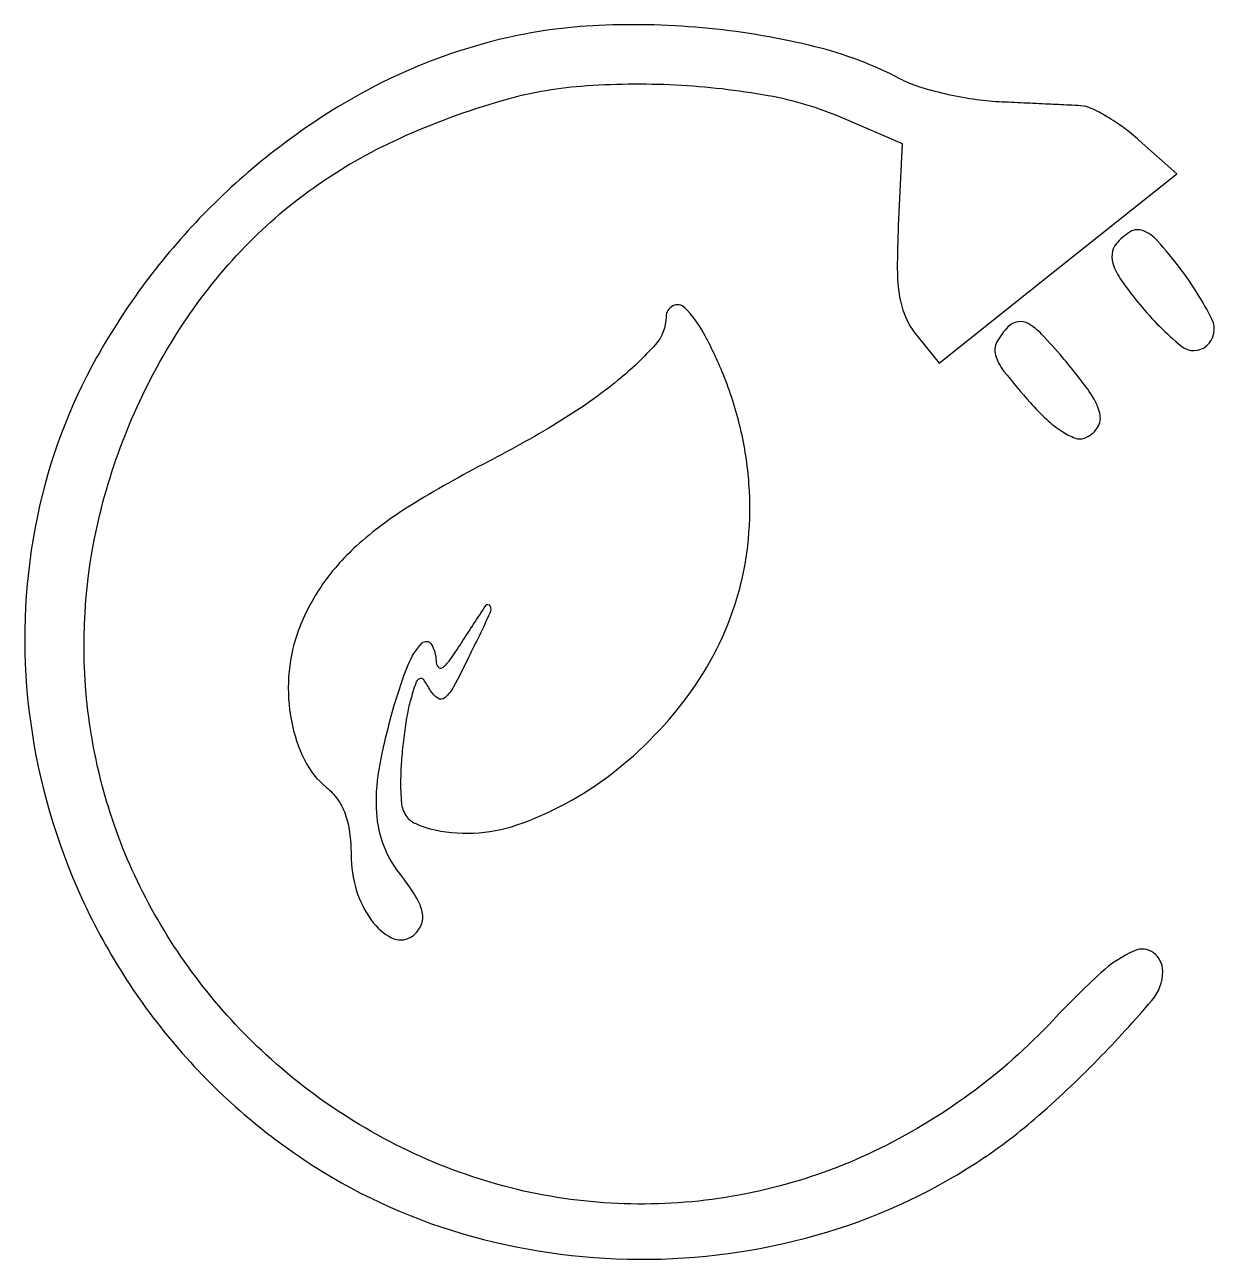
# Model space of a CAD drawing. Extents: x 0 to 98, y 1 to 103.
import ezdxf

# ---------------------------------------------------------------- set-up
doc = ezdxf.new("R2010")
doc.units = 0

msp = doc.modelspace()

# ---------------------------------------------------------------- linework, layer by layer
for points in [[(39.347877, 101.580192, 0.075424), (26.352574, 96.260733, 0.06533), (14.792687, 87.110531, 0.065425), (5.999432, 75.302572, 0.076106), (1.105084, 62.200779, 0.076312), (0.304542, 47.184564, 0.073612), (4.012068, 32.420296, 0.073238), (11.86279, 19.299593, 0.074289), (23.129555, 9.072322, 0.076031), (36.14355, 2.993243, 0.070217), (50.745625, 0.860627, 0.07004), (65.401591, 2.851773, 0.074964), (78.57213, 8.80511, 0.034547), (83.444109, 12.457152, 0.021526), (88.64283, 17.352546, 0.015699), (93.108678, 22.233673, 0.179285), (94, 24.639538, 0.2345), (93.246451, 26.157896, 0.274033), (91.669375, 26.339277, 0.080856), (88.896015, 24.515169, 0.0189), (84.930256, 20.584598, -0.093497), (70.182853, 9.780367, -0.100832), (52.901571, 5.462456, -0.101465), (35.395346, 8.25841, -0.095867), (20, 17.734729, -0.087112), (10.047571, 30.715699, -0.090615), (5.285015, 46.134817, -0.089816), (6.264544, 62.356342, -0.083777), (12.846886, 77.641808, -0.045068), (17.898892, 84.099533, -0.049978), (23.868241, 89.303252, -0.047801), (30.98775, 93.394529, -0.035799), (39.474926, 96.535734, -0.051557), (45.99076, 97.720654, -0.031802), (53.787882, 97.824214, -0.031944), (61.442467, 96.946503, -0.057106), (67.5, 95.12486), (72.5, 92.974201), (72.175873, 86.189428, 0.012074), (72.091609, 82.61799, 0.041367), (72.284494, 80.306227, 0.062252), (72.791469, 78.609016, 0.066608), (73.692894, 77.130932), (75.534044, 74.857209), (85.34825, 82.661431), (95.162456, 90.465653), (92.065452, 93.232827, 0.023635), (90.752448, 94.298848, 0.025025), (89.368764, 95.214624, 0.025677), (88.105175, 95.877727, 0.094792), (87.234223, 96.093554, 0.001217), (86.260937, 96.143684, 0.000249), (84.540678, 96.227232, 0.000262), (82.541426, 96.322281, 0.000246), (80.5, 96.417254, -0.025889), (78.351258, 96.627992, -0.019728), (76.028627, 97.07222, -0.020094), (73.879954, 97.66367, -0.043453), (72.299581, 98.323741, 0.060095), (65.322087, 100.969635, 0.035991), (56.571964, 102.47576, 0.03544), (47.457902, 102.727877, 0.048732)], [(90.155656, 84.687553, 0.154407), (89.816395, 83.853522, 0.113447), (89.962535, 82.859618, 0.06254), (90.669881, 81.555037, 0.016907), (92.106015, 79.687553, 0.048095), (95.540366, 76.253833, 0.36935), (97.646641, 76.292648, 0.339786), (98.064626, 78.470026, 0.046576), (95.449109, 82.655609, 0.017842), (93.5636, 84.952826, 0.120913), (92.365433, 85.785217, 0.232024), (91.319393, 85.691383, 0.083349)], [(53, 78.660256, -0.184381), (52.133028, 76.389151, -0.039668), (49.031854, 73.4288, -0.033221), (44.383777, 70.135289, -0.018187), (38.300289, 66.703072, 0.018865), (31.837038, 63.045034, 0.045478), (27.445487, 59.750379, 0.059995), (24.496339, 56.363426, 0.066457), (22.555391, 52.483448, 0.066658), (21.849501, 48.965169, 0.063111), (22.072955, 45.316645, 0.06773), (23.149151, 42.095867, 0.108463), (24.950648, 39.839707, -0.068369), (25.877828, 38.851148, -0.066533), (26.514301, 37.640372, -0.056356), (26.881008, 36.132164, -0.03149), (27, 34.244695, 0.074678), (27.433974, 31.355279, 0.082931), (28.694834, 28.833536, 0.115197), (30.349246, 27.40493, 0.265079), (31.936987, 27.461056, 0.13483), (32.732029, 28.315884, 0.1658), (32.896656, 29.386853, 0.095669), (32.354709, 30.797309, 0.027236), (31, 32.727129, -0.083023), (29.631667, 35.226795, -0.076211), (29.097582, 38.111767, -0.056102), (29.392821, 41.741446, -0.022419), (30.570958, 46.596093, -0.023206), (31.711004, 49.931906, -0.095385), (32.851008, 51.726572, -0.496243), (33.621566, 51.644129, -0.134123), (34.016847, 50.25, 0.167694), (34.189582, 49.764654, 0.39861), (34.536011, 49.716555, 0.082116), (35.154655, 50.334111, 0.013202), (36.115048, 51.75, -0.003666), (38.128425, 54.843677, -0.579933), (38.463697, 54.822008, -0.228507), (38.467321, 54.206296, -0.002822), (36.703907, 50.546945, -0.009258), (35.464254, 48.125838, -0.09013), (34.750907, 47.228219, -0.327797), (34.164269, 47.177645, -0.128013), (33.565392, 47.796945, 0.026583), (32.994986, 48.692468, 0.364233), (32.648142, 48.781733, 0.203995), (32.338374, 48.429706, 0.011332), (31.901592, 47, 0.025371), (31.624723, 45.779683, 0.011095), (31.37636, 44.138409, 0.010947), (31.189141, 42.380497, 0.014375), (31.09968, 40.769052, 0.023154), (31.139906, 38.715853, 0.110069), (31.468325, 37.595482, 0.150166), (32.184039, 36.90385, 0.056129), (33.506573, 36.408994, 0.145501), (40.67544, 36.717941, 0.080723), (48.451236, 40.896868, 0.07441), (55.10282, 47.783831, 0.087344), (59.006916, 55.96548, 0.044934), (59.802347, 60.30787, 0.040757), (59.847475, 64.869213, 0.039943), (59.145643, 69.468779, 0.039287), (57.719278, 73.924751, 0.026353), (56.122838, 77.30682, 0.072618), (54.555182, 79.418072, 0.325166), (53.562091, 79.576656, 0.282252)], [(81.25, 77.860495, 0.072489), (80.317793, 76.599234, 0.195494), (80.202483, 75.511853, 0.098571), (80.896976, 74.167952, 0.011763), (83.056874, 71.588006, 0.025738), (84.393437, 70.215134, 0.042656), (85.667632, 69.221984, 0.052938), (86.771634, 68.659748, 0.184985), (87.556874, 68.660198, 0.159382), (88.614073, 69.519517, 0.213026), (88.799496, 70.726755, 0.091131), (87.93678, 72.516659, 0.018257), (85.735123, 75.310495, 0.013545), (83.998547, 77.247068, 0.074068), (82.894911, 78.112193, 0.170546), (82.041549, 78.266712, 0.159038)]]:
    msp.add_lwpolyline(points, format="xyb", close=True)

doc.saveas('drawing.dxf')
